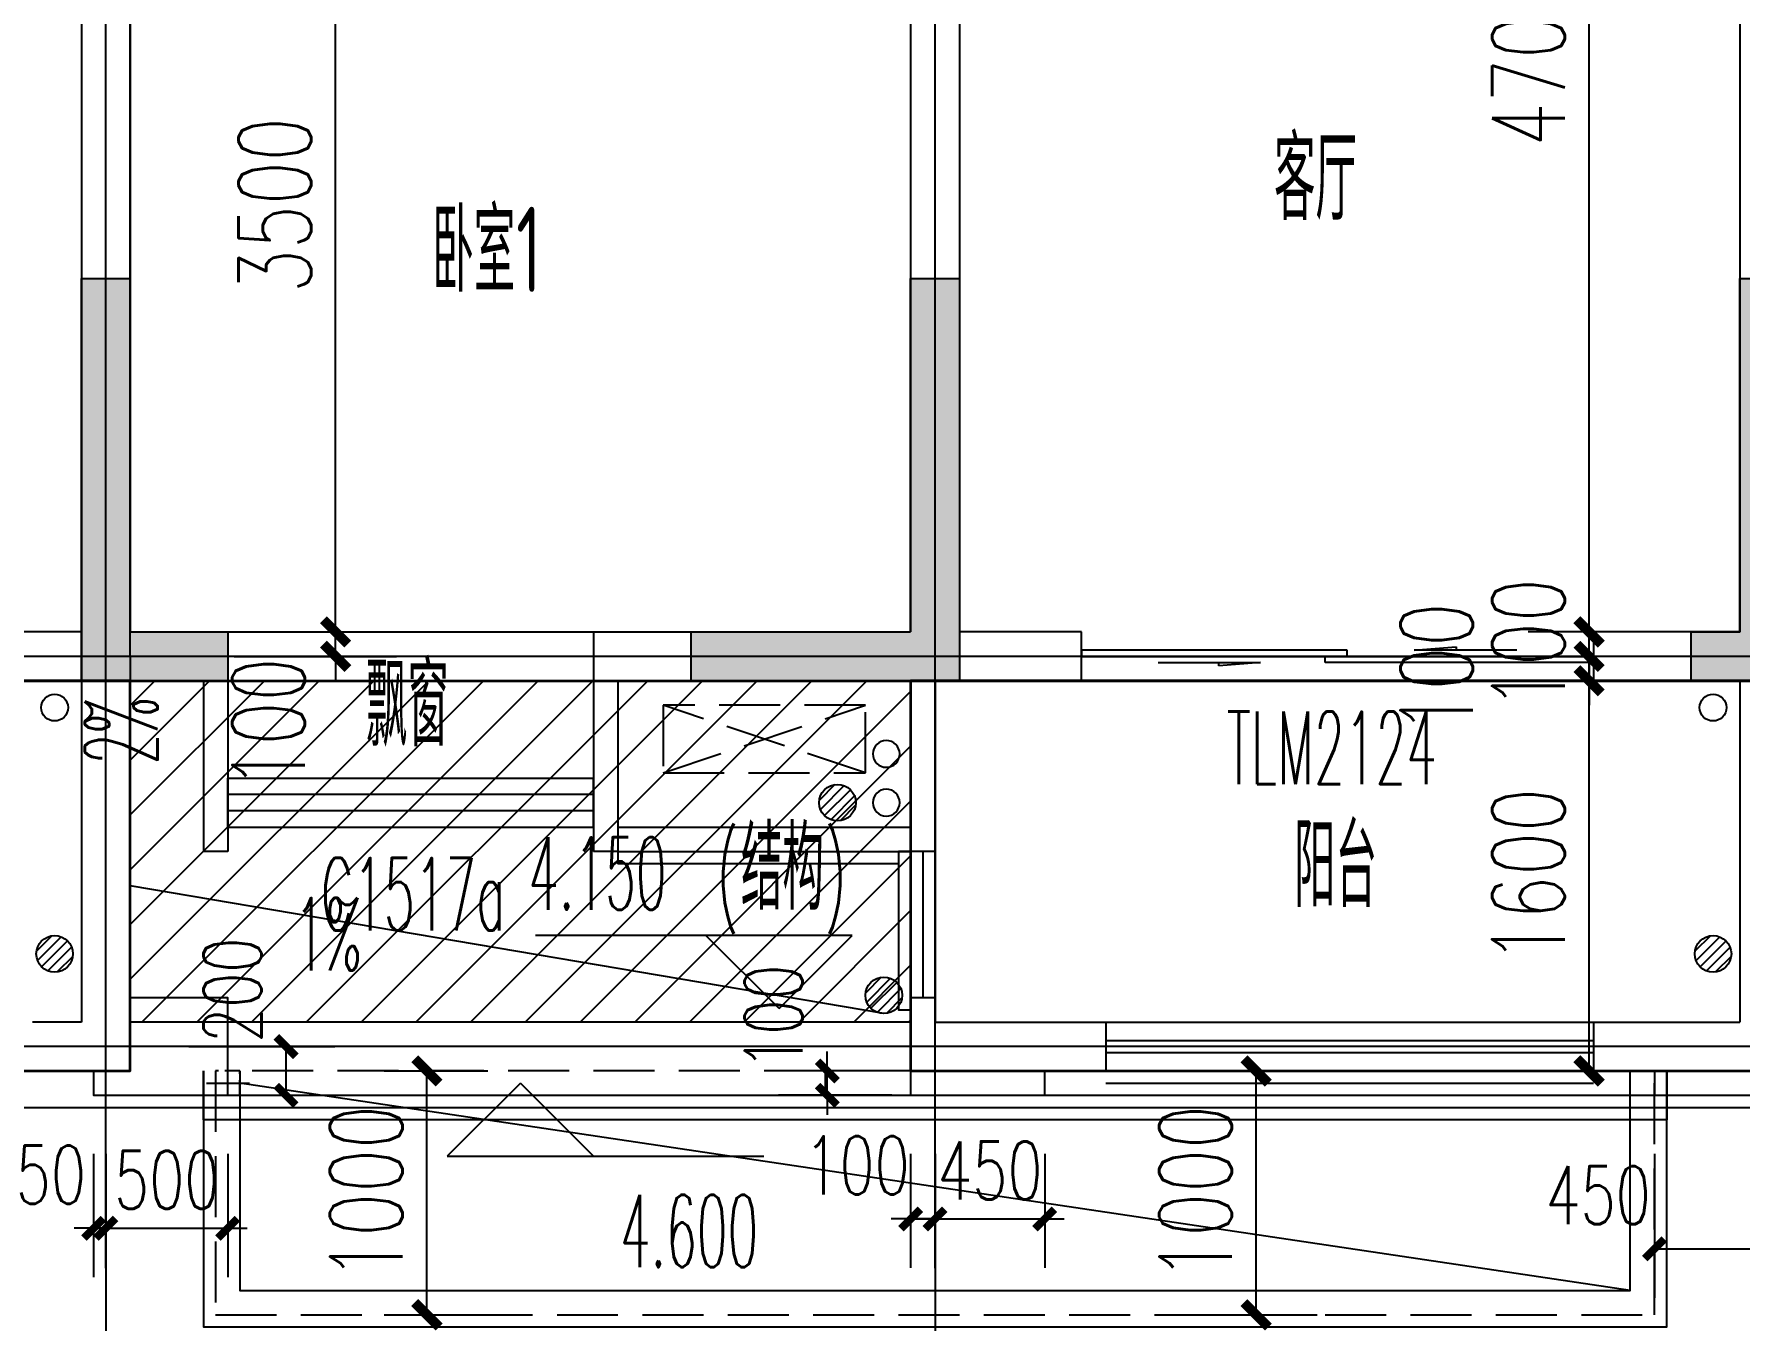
# Model space of a CAD drawing. Extents: x -59851 to 653804, y -249523 to 437614.
# Drawn here: x -10408 to -3414, y 134963 to 140240 of the extents above; entities that cross this region are included whole.
import ezdxf

# ---------------------------------------------------------------- set-up
doc = ezdxf.new("R2010")
doc.units = 0
doc.header["$LTSCALE"] = 1000
doc.header["$MEASUREMENT"] = 0
doc.linetypes.add('DASH', pattern=[0.35, 0.25, -0.1])
for name, color, linetype, lineweight in [('33计一半面积外廓线', 53, 'Continuous', 35), ('33计全面积外廓线', 21, 'Continuous', 35), ('A-第四道尺寸线(线脚尺寸)', 105, 'Continuous', 5)]:
    doc.layers.add(name, color=color, linetype=linetype, lineweight=lineweight)
doc.layers.add('_S-PS(排水管)', color=255, linetype='Continuous', plot=False)
doc.layers.add('A-降板区域（给结构）', color=155, linetype='Continuous', plot=False)
for name, color, linetype in [('_S-YS(雨水管)', 3, 'Continuous'), ('_S-空调立管', 7, 'Continuous'), ('A-ROOF', 7, 'Continuous'), ('A-外装饰线脚', 7, 'Continuous'), ('A-看线', 105, 'Continuous'), ('A-空调室外机', 5, 'DASH'), ('A-第三道尺寸线', 105, 'Continuous'), ('A-线脚看线', 9, 'Continuous'), ('A-雨棚', 153, 'Continuous'), ('AE-FLOR', 151, 'Continuous'), ('AXIS', 3, 'Continuous'), ('DIM_ELEV', 3, 'Continuous'), ('DIM_SYMB', 3, 'Continuous'), ('DOTE', 16, 'Continuous'), ('NL', 5, 'Continuous'), ('PUB_HATCH', 8, 'Continuous'), ('PUB_TEXT', 7, 'Continuous'), ('WALL', 2, 'Continuous'), ('WINDOW', 4, 'Continuous'), ('WINDOW_TEXT', 7, 'Continuous'), ('ys', 154, 'Continuous'), ('剪力墙', 6, 'Continuous'), ('栏杆', 142, 'Continuous')]:
    doc.layers.add(name, color=color, linetype=linetype)
doc.styles.add('_TCH_DIM', font='SIMPLEX.shx', dxfattribs={"width": 0.7, "bigfont": 'GBCBIG.shx'})
doc.styles.add('_TCH_DIM_T3', font='SIMPLEX.shx', dxfattribs={"width": 0.705882, "bigfont": 'GBCBIG.shx'})
doc.styles.add('_TCH_WINDOW', font='SIMPLEX.shx', dxfattribs={"width": 0.7, "height": 3.5, "bigfont": 'GBCBIG.shx'})
doc.styles.get("Standard").update_dxf_attribs({"font": 'gbenor.shx', "width": 0.7, "bigfont": 'gbcbig.shx'})
doc.dimstyles.new('_TCH_ARCH&&100', dxfattribs={"dimtxt": 297.5, "dimasz": 100, "dimexe": 250, "dimexo": 300, "dimgap": 100, "dimtad": 1, "dimdec": 0, "dimzin": 0, "dimdsep": 46, "dimtxsty": '_TCH_DIM_T3', "dimblk": 'ARCHTICK', "dimcen": 0.09, "dimclrt": 7, "dimazin": 2, "dimtfac": 1, "dimtdec": 0, "dimtix": 1, "dimtmove": 2, "dimatfit": 3, "dimfxl": 0, "dimtolj": 1, "dimtzin": 0, "dimarcsym": 0})
doc.dimstyles.new('_TCH_ARCH&&80', dxfattribs={"dimtxt": 238, "dimasz": 80, "dimexe": 200, "dimexo": 240, "dimgap": 80, "dimtad": 1, "dimdec": 0, "dimzin": 0, "dimdsep": 46, "dimtxsty": '_TCH_DIM_T3', "dimblk": 'ARCHTICK', "dimcen": 0.09, "dimclrt": 7, "dimazin": 2, "dimtfac": 1, "dimtdec": 0, "dimtix": 1, "dimtmove": 2, "dimatfit": 3, "dimfxl": 0, "dimtolj": 1, "dimtzin": 0, "dimarcsym": 0})

# ---------------------------------------------------------------- blocks, each defined once
blk = doc.blocks.new('zhouxianshouceng0329')
at = {"layer": 'DOTE'}
for p, q in [((-10113.7, 194580), (-10113.7, 205888.3)), ((-6713.7, 194580), (-6713.7, 205888.3)), ((15572.3, 197088.3), (-44988.6, 197088.3)), ((15572.3, 195488.3), (-44988.6, 195488.3))]:
    blk.add_line(p, q, dxfattribs=at)
blk = doc.blocks.new('jgjlq030328')
at = {"layer": 'PUB_HATCH'}
for points in [[(-256535, 9661.9), (-256335, 9661.9), (-256335, 8211.9), (-255935, 8211.9), (-255935, 8011.9), (-256535, 8011.9)], [(-253135, 8211.9), (-253135, 9661.9), (-252935, 9661.9), (-252935, 8011.9), (-254035, 8011.9), (-254035, 8211.9)], [(-249935, 8011.9), (-249935, 8211.9), (-249735, 8211.9), (-249735, 9661.9), (-249535, 9661.9), (-249535, 8211.9), (-249335, 8211.9), (-249335, 8011.9)]]:
    blk.add_hatch(color=256, dxfattribs=at).paths.add_polyline_path(points)
at = {"layer": '剪力墙'}
for points in [[(-256535, 9661.9), (-256335, 9661.9), (-256335, 8211.9), (-255935, 8211.9), (-255935, 8011.9), (-256535, 8011.9)], [(-253135, 8211.9), (-253135, 9661.9), (-252935, 9661.9), (-252935, 8011.9), (-254035, 8011.9), (-254035, 8211.9)]]:
    blk.add_lwpolyline(points, close=True, dxfattribs=at)
for points in [[(-249935, 8011.9), (-249935, 8211.9), (-249735, 8211.9), (-249735, 9661.9), (-249535, 9661.9), (-249535, 8211.9), (-249335, 8211.9), (-249335, 8011.9), (-249935, 8011.9), (-249535, 8011.9)], [(-256535, 8211.9), (-256535, 8211.9)], [(-252935, 8211.9), (-252935, 8211.9)]]:
    blk.add_lwpolyline(points, dxfattribs=at)
blk = doc.blocks.new('ktswaj')
at = {"linetype": 'DASH'}
blk.add_lwpolyline([(15990.1, 179082.6), (15990.1, 178253.3), (16268.4, 178253.3), (16268.4, 179082.6)], close=True, dxfattribs=at)
for points in [[(15990.1, 179082.6), (16268.4, 178253.3)], [(15990.1, 178253.3), (16268.4, 179082.6)]]:
    blk.add_lwpolyline(points, dxfattribs=at)
blk = doc.blocks.new('$TCHSYS$WIN2D')
for p, q in [((-0.5, 0.5), (0.5, 0.5)), ((-0.5, 0.5), (-0.5, -0.5)), ((0.5, 0.5), (0.5, -0.5)), ((0.5, 0.1667), (-0.5, 0.1667)), ((0.5, -0.1667), (-0.5, -0.1667)), ((-0.5, -0.5), (0.5, -0.5))]:
    blk.add_line(p, q)
blk = doc.blocks.new('$DorLib2D$00000131')
at = {"color": 0, "linetype": 'Continuous'}
for p, q in [((0.15, 0.125), (0.2319, 0.1973)), ((0.2319, 0.1973), (0.2319, 0.125)), ((-0.5, 0.125), (-0.5, 0)), ((0.0192, 0.125), (-0.5, 0.125)), ((0.0192, 0), (0.0192, 0.125)), ((0.35, 0.125), (0.15, 0.125)), ((-0.5, 0), (0.0192, 0)), ((-0.024, 0), (0.5, 0)), ((-0.024, -0.125), (-0.024, 0)), ((0.5, 0), (0.5, -0.125)), ((-0.35, -0.125), (-0.15, -0.125)), ((-0.2319, -0.1973), (-0.2319, -0.125)), ((-0.15, -0.125), (-0.2319, -0.1973)), ((0.5, -0.125), (-0.024, -0.125))]:
    blk.add_line(p, q, dxfattribs=at)
blk = doc.blocks.new('_ArchTick')
at = {"color": 0, "linetype": 'ByBlock', "const_width": 0.4}
blk.add_lwpolyline([(-0.5, -0.5), (0.5, 0.5)], dxfattribs=at)
blk = doc.blocks.new('*D761')
at = {"layer": 'A-第三道尺寸线', "color": 0, "lineweight": -2, "transparency": 16777216}
for p, q in [((17457.5, 164234.8), (18123.7, 164234.8)), ((17873.7, 160734.8), (17873.7, 164234.8)), ((17457.5, 160734.8), (18123.7, 160734.8))]:
    blk.add_line(p, q, dxfattribs=at)
at = {"layer": 'Defpoints', "color": 0, "transparency": 16777216}
for p in [(17157.5, 164234.8), (17873.7, 164234.8), (17157.5, 160734.8)]:
    blk.add_point(p, dxfattribs=at)
at = {"layer": 'A-第三道尺寸线', "color": 0, "lineweight": -2, "transparency": 16777216, "xscale": 100, "yscale": 100, "zscale": 100}
for p, rotation in [((17873.7, 164234.8), 90), ((17873.7, 160734.8), 270)]:
    blk.add_blockref('_ArchTick', p, dxfattribs=dict(at, rotation=rotation))
at = {"layer": 'A-第三道尺寸线', "color": 7, "transparency": 16777216, "insert": (17625, 162484.8), "char_height": 297.5, "attachment_point": 5, "rotation": 90, "style": '_TCH_DIM_T3'}
blk.add_mtext('\\A1;3500', dxfattribs=at)
blk = doc.blocks.new('*D762')
at = {"layer": 'A-第三道尺寸线', "color": 0, "lineweight": -2, "transparency": 16777216}
for p, q in [((17873.7, 160734.8), (17873.7, 160834.8)), ((17457.5, 160734.8), (18123.7, 160734.8)), ((17873.7, 160634.8), (17873.7, 160734.8)), ((17457.5, 160634.8), (18123.7, 160634.8)), ((17873.7, 160634.8), (17873.7, 160534.8))]:
    blk.add_line(p, q, dxfattribs=at)
at = {"layer": 'Defpoints', "color": 0, "transparency": 16777216}
for p in [(17157.5, 160734.8), (17873.7, 160734.8), (17157.5, 160634.8)]:
    blk.add_point(p, dxfattribs=at)
at = {"layer": 'A-第三道尺寸线', "color": 0, "lineweight": -2, "transparency": 16777216, "xscale": 100, "yscale": 100, "zscale": 100}
for p, rotation in [((17873.7, 160734.8), 270), ((17873.7, 160634.8), 90)]:
    blk.add_blockref('_ArchTick', p, dxfattribs=dict(at, rotation=rotation))
at = {"layer": 'A-第三道尺寸线', "color": 7, "transparency": 16777216, "insert": (17598.7, 160359.8), "char_height": 297.5, "attachment_point": 5, "rotation": 90, "style": '_TCH_DIM_T3'}
blk.add_mtext('\\A1;100', dxfattribs=at)
blk = doc.blocks.new('*D766')
at = {"layer": 'A-第三道尺寸线', "color": 0, "lineweight": -2, "transparency": 16777216}
for p, q in [((23331.5, 165434.8), (22763.2, 165434.8)), ((23013.2, 160734.8), (23013.2, 165434.8)), ((23331.5, 160734.8), (22763.2, 160734.8))]:
    blk.add_line(p, q, dxfattribs=at)
at = {"layer": 'Defpoints', "color": 0, "transparency": 16777216}
for p in [(23013.2, 165434.8), (23631.5, 165434.8), (23631.5, 160734.8)]:
    blk.add_point(p, dxfattribs=at)
at = {"layer": 'A-第三道尺寸线', "color": 0, "lineweight": -2, "transparency": 16777216, "xscale": 100, "yscale": 100, "zscale": 100}
for p, rotation in [((23013.2, 165434.8), 90), ((23013.2, 160734.8), 270)]:
    blk.add_blockref('_ArchTick', p, dxfattribs=dict(at, rotation=rotation))
at = {"layer": 'A-第三道尺寸线', "color": 7, "transparency": 16777216, "insert": (22764.5, 163084.8), "char_height": 297.5, "attachment_point": 5, "rotation": 90, "style": '_TCH_DIM_T3'}
blk.add_mtext('\\A1;4700', dxfattribs=at)
blk = doc.blocks.new('*D767')
at = {"layer": 'A-第三道尺寸线', "color": 0, "lineweight": -2, "transparency": 16777216}
for p, q in [((23013.2, 160734.8), (23013.2, 160834.8)), ((23331.5, 160734.8), (22763.2, 160734.8)), ((23013.2, 160634.8), (23013.2, 160734.8)), ((23331.5, 160634.8), (22763.2, 160634.8)), ((23013.2, 160634.8), (23013.2, 160534.8))]:
    blk.add_line(p, q, dxfattribs=at)
at = {"layer": 'Defpoints', "color": 0, "transparency": 16777216}
for p in [(23013.2, 160734.8), (23631.5, 160734.8), (23631.5, 160634.8)]:
    blk.add_point(p, dxfattribs=at)
at = {"layer": 'A-第三道尺寸线', "color": 0, "lineweight": -2, "transparency": 16777216, "xscale": 100, "yscale": 100, "zscale": 100}
for p, rotation in [((23013.2, 160734.8), 270), ((23013.2, 160634.8), 90)]:
    blk.add_blockref('_ArchTick', p, dxfattribs=dict(at, rotation=rotation))
at = {"layer": 'A-第三道尺寸线', "color": 7, "transparency": 16777216, "insert": (22764.5, 160684.8), "char_height": 297.5, "attachment_point": 5, "rotation": 90, "style": '_TCH_DIM_T3'}
blk.add_mtext('\\A1;100', dxfattribs=at)
blk = doc.blocks.new('*D768')
at = {"layer": 'A-第三道尺寸线', "color": 0, "lineweight": -2, "transparency": 16777216}
for p, q in [((23013.2, 160634.8), (23013.2, 160734.8)), ((23331.5, 160634.8), (22763.2, 160634.8)), ((23013.2, 160534.8), (23013.2, 160634.8)), ((23331.5, 160534.8), (22763.2, 160534.8)), ((23013.2, 160534.8), (23013.2, 160434.8))]:
    blk.add_line(p, q, dxfattribs=at)
at = {"layer": 'Defpoints', "color": 0, "transparency": 16777216}
for p in [(23013.2, 160634.8), (23631.5, 160634.8), (23631.5, 160534.8)]:
    blk.add_point(p, dxfattribs=at)
at = {"layer": 'A-第三道尺寸线', "color": 0, "lineweight": -2, "transparency": 16777216, "xscale": 100, "yscale": 100, "zscale": 100}
for p, rotation in [((23013.2, 160634.8), 270), ((23013.2, 160534.8), 90)]:
    blk.add_blockref('_ArchTick', p, dxfattribs=dict(at, rotation=rotation))
at = {"layer": 'A-第三道尺寸线', "color": 7, "transparency": 16777216, "insert": (22388.2, 160584.8), "char_height": 297.5, "attachment_point": 5, "rotation": 90, "style": '_TCH_DIM_T3'}
blk.add_mtext('\\A1;100', dxfattribs=at)
blk = doc.blocks.new('*D769')
at = {"layer": 'A-第三道尺寸线', "color": 0, "lineweight": -2, "transparency": 16777216}
for p, q in [((23331.5, 160534.8), (22763.2, 160534.8)), ((23013.2, 158934.8), (23013.2, 160534.8)), ((23331.5, 158934.8), (22763.2, 158934.8))]:
    blk.add_line(p, q, dxfattribs=at)
at = {"layer": 'Defpoints', "color": 0, "transparency": 16777216}
for p in [(23013.2, 160534.8), (23631.5, 160534.8), (23631.5, 158934.8)]:
    blk.add_point(p, dxfattribs=at)
at = {"layer": 'A-第三道尺寸线', "color": 0, "lineweight": -2, "transparency": 16777216, "xscale": 100, "yscale": 100, "zscale": 100}
for p, rotation in [((23013.2, 160534.8), 90), ((23013.2, 158934.8), 270)]:
    blk.add_blockref('_ArchTick', p, dxfattribs=dict(at, rotation=rotation))
at = {"layer": 'A-第三道尺寸线', "color": 7, "transparency": 16777216, "insert": (22764.5, 159734.8), "char_height": 297.5, "attachment_point": 5, "rotation": 90, "style": '_TCH_DIM_T3'}
blk.add_mtext('\\A1;1600', dxfattribs=at)
blk = doc.blocks.new('2fxianjiao0331')
at = {"layer": 'A-外装饰线脚'}
for points in [[(-182259.1, 135988.3), (-182259.1, 135888.3), (-182109.1, 135888.3), (-181709.1, 135888.3), (-181709.1, 136288.3), (-182109.1, 136288.3)], [(-178909.1, 135988.3), (-178909.1, 135888.3), (-178359.1, 135888.3), (-178359.1, 135988.3)], [(-175859.1, 135988.3), (-175859.1, 135888.3), (-175309.1, 135888.3), (-175309.1, 135988.3)]]:
    blk.add_lwpolyline(points, dxfattribs=at)
at = {"layer": 'A-线脚看线'}
for points in [[(-180109.1, 136888.3), (-180109.1, 136838.3), (-178959.1, 136838.3)], [(-178909.1, 136888.3), (-178959.1, 136888.3), (-178959.1, 136238.3), (-178909.1, 136238.3)], [(-178109.1, 135938.3), (-176109.1, 135938.3)]]:
    blk.add_lwpolyline(points, dxfattribs=at)
blk = doc.blocks.new('*D300')
at = {"layer": 'A-第四道尺寸线(线脚尺寸)', "color": 0, "lineweight": -2, "transparency": 16777216}
for p, q in [((-10163.7, 135648.3), (-10163.7, 135143)), ((-10113.7, 135648.3), (-10113.7, 135143)), ((-10163.7, 135343), (-10243.7, 135343)), ((-10163.7, 135343), (-10113.7, 135343)), ((-10113.7, 135343), (-10033.7, 135343))]:
    blk.add_line(p, q, dxfattribs=at)
at = {"layer": 'Defpoints', "color": 0, "transparency": 16777216}
for p in [(-10163.7, 135888.3), (-10113.7, 135888.3), (-10113.7, 135343)]:
    blk.add_point(p, dxfattribs=at)
at = {"layer": 'A-第四道尺寸线(线脚尺寸)', "color": 0, "lineweight": -2, "transparency": 16777216, "xscale": 80, "yscale": 80, "zscale": 80}
blk.add_blockref('_ArchTick', (-10163.7, 135343), dxfattribs=at)
at = {"layer": 'A-第四道尺寸线(线脚尺寸)', "color": 0, "lineweight": -2, "transparency": 16777216, "xscale": 80, "yscale": 80, "zscale": 80, "rotation": 180}
blk.add_blockref('_ArchTick', (-10113.7, 135343), dxfattribs=at)
at = {"layer": 'A-第四道尺寸线(线脚尺寸)', "color": 7, "transparency": 16777216, "insert": (-10338.9, 135563), "char_height": 238, "attachment_point": 5, "style": '_TCH_DIM_T3'}
blk.add_mtext('\\A1;50', dxfattribs=at)
blk = doc.blocks.new('*D301')
at = {"layer": 'A-第四道尺寸线(线脚尺寸)', "color": 0, "lineweight": -2, "transparency": 16777216}
for p, q in [((-10113.7, 135648.3), (-10113.7, 135143)), ((-9613.7, 135648.3), (-9613.7, 135143)), ((-10113.7, 135343), (-10193.7, 135343)), ((-10113.7, 135343), (-9613.7, 135343)), ((-9613.7, 135343), (-9533.7, 135343))]:
    blk.add_line(p, q, dxfattribs=at)
at = {"layer": 'Defpoints', "color": 0, "transparency": 16777216}
for p in [(-10113.7, 135888.3), (-9613.7, 135888.3), (-9613.7, 135343)]:
    blk.add_point(p, dxfattribs=at)
at = {"layer": 'A-第四道尺寸线(线脚尺寸)', "color": 0, "lineweight": -2, "transparency": 16777216, "xscale": 80, "yscale": 80, "zscale": 80}
blk.add_blockref('_ArchTick', (-10113.7, 135343), dxfattribs=at)
at = {"layer": 'A-第四道尺寸线(线脚尺寸)', "color": 0, "lineweight": -2, "transparency": 16777216, "xscale": 80, "yscale": 80, "zscale": 80, "rotation": 180}
blk.add_blockref('_ArchTick', (-9613.7, 135343), dxfattribs=at)
at = {"layer": 'A-第四道尺寸线(线脚尺寸)', "color": 7, "transparency": 16777216, "insert": (-9863.7, 135542), "char_height": 238, "attachment_point": 5, "style": '_TCH_DIM_T3'}
blk.add_mtext('\\A1;500', dxfattribs=at)
blk = doc.blocks.new('*D302')
at = {"layer": 'A-第四道尺寸线(线脚尺寸)', "color": 0, "lineweight": -2, "transparency": 16777216}
for p, q in [((-6813.7, 135648.3), (-6813.7, 135181.2)), ((-6713.7, 135648.3), (-6713.7, 135181.2)), ((-6813.7, 135381.2), (-6893.7, 135381.2)), ((-6813.7, 135381.2), (-6713.7, 135381.2)), ((-6713.7, 135381.2), (-6633.7, 135381.2))]:
    blk.add_line(p, q, dxfattribs=at)
at = {"layer": 'Defpoints', "color": 0, "transparency": 16777216}
for p in [(-6813.7, 135888.3), (-6713.7, 135888.3), (-6713.7, 135381.2)]:
    blk.add_point(p, dxfattribs=at)
at = {"layer": 'A-第四道尺寸线(线脚尺寸)', "color": 0, "lineweight": -2, "transparency": 16777216, "xscale": 80, "yscale": 80, "zscale": 80}
blk.add_blockref('_ArchTick', (-6813.7, 135381.2), dxfattribs=at)
at = {"layer": 'A-第四道尺寸线(线脚尺寸)', "color": 0, "lineweight": -2, "transparency": 16777216, "xscale": 80, "yscale": 80, "zscale": 80, "rotation": 180}
blk.add_blockref('_ArchTick', (-6713.7, 135381.2), dxfattribs=at)
at = {"layer": 'A-第四道尺寸线(线脚尺寸)', "color": 7, "transparency": 16777216, "insert": (-7033.7, 135601.2), "char_height": 238, "attachment_point": 5, "style": '_TCH_DIM_T3'}
blk.add_mtext('\\A1;100', dxfattribs=at)
blk = doc.blocks.new('*D303')
at = {"layer": 'A-第四道尺寸线(线脚尺寸)', "color": 0, "lineweight": -2, "transparency": 16777216}
for p, q in [((-6713.7, 135648.3), (-6713.7, 135181.2)), ((-6263.7, 135648.3), (-6263.7, 135181.2)), ((-6713.7, 135381.2), (-6793.7, 135381.2)), ((-6713.7, 135381.2), (-6263.7, 135381.2)), ((-6263.7, 135381.2), (-6183.7, 135381.2))]:
    blk.add_line(p, q, dxfattribs=at)
at = {"layer": 'Defpoints', "color": 0, "transparency": 16777216}
for p in [(-6713.7, 135888.3), (-6263.7, 135888.3), (-6263.7, 135381.2)]:
    blk.add_point(p, dxfattribs=at)
at = {"layer": 'A-第四道尺寸线(线脚尺寸)', "color": 0, "lineweight": -2, "transparency": 16777216, "xscale": 80, "yscale": 80, "zscale": 80}
blk.add_blockref('_ArchTick', (-6713.7, 135381.2), dxfattribs=at)
at = {"layer": 'A-第四道尺寸线(线脚尺寸)', "color": 0, "lineweight": -2, "transparency": 16777216, "xscale": 80, "yscale": 80, "zscale": 80, "rotation": 180}
blk.add_blockref('_ArchTick', (-6263.7, 135381.2), dxfattribs=at)
at = {"layer": 'A-第四道尺寸线(线脚尺寸)', "color": 7, "transparency": 16777216, "insert": (-6488.7, 135580.2), "char_height": 238, "attachment_point": 5, "style": '_TCH_DIM_T3'}
blk.add_mtext('\\A1;450', dxfattribs=at)
blk = doc.blocks.new('*D304')
at = {"layer": 'A-第四道尺寸线(线脚尺寸)', "color": 0, "lineweight": -2, "transparency": 16777216}
for p, q in [((-3763.7, 135648.3), (-3763.7, 135058.4)), ((-3313.7, 135648.3), (-3313.7, 135058.4)), ((-3763.7, 135258.4), (-3313.7, 135258.4))]:
    blk.add_line(p, q, dxfattribs=at)
at = {"layer": 'Defpoints', "color": 0, "transparency": 16777216}
for p in [(-3763.7, 135888.3), (-3313.7, 135888.3), (-3313.7, 135258.4)]:
    blk.add_point(p, dxfattribs=at)
at = {"layer": 'A-第四道尺寸线(线脚尺寸)', "color": 0, "lineweight": -2, "transparency": 16777216, "xscale": 80, "yscale": 80, "zscale": 80, "rotation": 180}
blk.add_blockref('_ArchTick', (-3763.7, 135258.4), dxfattribs=at)
at = {"layer": 'A-第四道尺寸线(线脚尺寸)', "color": 0, "lineweight": -2, "transparency": 16777216, "xscale": 80, "yscale": 80, "zscale": 80}
blk.add_blockref('_ArchTick', (-3313.7, 135258.4), dxfattribs=at)
at = {"layer": 'A-第四道尺寸线(线脚尺寸)', "color": 7, "transparency": 16777216, "insert": (-3994.9, 135478.4), "char_height": 238, "attachment_point": 5, "style": '_TCH_DIM_T3'}
blk.add_mtext('\\A1;450', dxfattribs=at)
blk = doc.blocks.new('*D311')
at = {"layer": 'A-第四道尺寸线(线脚尺寸)', "color": 0, "lineweight": -2, "transparency": 16777216}
for p, q in [((-9773.7, 136088.3), (-9174.7, 136088.3)), ((-9374.7, 135888.3), (-9374.7, 136088.3)), ((-9773.7, 135888.3), (-9174.7, 135888.3))]:
    blk.add_line(p, q, dxfattribs=at)
at = {"layer": 'Defpoints', "color": 0, "transparency": 16777216}
for p in [(-10013.7, 136088.3), (-9374.7, 136088.3), (-10013.7, 135888.3)]:
    blk.add_point(p, dxfattribs=at)
at = {"layer": 'A-第四道尺寸线(线脚尺寸)', "color": 0, "lineweight": -2, "transparency": 16777216, "xscale": 80, "yscale": 80, "zscale": 80}
for p, rotation in [((-9374.7, 136088.3), 90), ((-9374.7, 135888.3), 270)]:
    blk.add_blockref('_ArchTick', p, dxfattribs=dict(at, rotation=rotation))
at = {"layer": 'A-第四道尺寸线(线脚尺寸)', "color": 7, "transparency": 16777216, "insert": (-9594.7, 136319.5), "char_height": 238, "attachment_point": 5, "rotation": 90, "style": '_TCH_DIM_T3'}
blk.add_mtext('\\A1;200', dxfattribs=at)
blk = doc.blocks.new('*D312')
at = {"layer": 'A-第四道尺寸线(线脚尺寸)', "color": 0, "lineweight": -2, "transparency": 16777216}
for p, q in [((-7155.6, 135988.3), (-7155.6, 136068.3)), ((-6890.2, 135988.3), (-7355.6, 135988.3)), ((-7155.6, 135888.3), (-7155.6, 135988.3)), ((-6890.2, 135888.3), (-7355.6, 135888.3)), ((-7155.6, 135888.3), (-7155.6, 135808.3))]:
    blk.add_line(p, q, dxfattribs=at)
at = {"layer": 'Defpoints', "color": 0, "transparency": 16777216}
for p in [(-7155.6, 135988.3), (-6650.2, 135988.3), (-6650.2, 135888.3)]:
    blk.add_point(p, dxfattribs=at)
at = {"layer": 'A-第四道尺寸线(线脚尺寸)', "color": 0, "lineweight": -2, "transparency": 16777216, "xscale": 80, "yscale": 80, "zscale": 80}
for p, rotation in [((-7155.6, 135988.3), 270), ((-7155.6, 135888.3), 90)]:
    blk.add_blockref('_ArchTick', p, dxfattribs=dict(at, rotation=rotation))
at = {"layer": 'A-第四道尺寸线(线脚尺寸)', "color": 7, "transparency": 16777216, "insert": (-7375.6, 136208.3), "char_height": 238, "attachment_point": 5, "rotation": 90, "style": '_TCH_DIM_T3'}
blk.add_mtext('\\A1;100', dxfattribs=at)
blk = doc.blocks.new('_LV13')
at = {"color": 0}
for p, q in [((-0.071, 0.495), (-0.495, 0.071)), ((0.183, 0.465), (-0.465, -0.183)), ((0.354, 0.354), (-0.354, -0.354)), ((0.465, 0.183), (-0.183, -0.465)), ((0.495, -0.071), (0.071, -0.495))]:
    blk.add_line(p, q, dxfattribs=at)
blk.add_circle((0, 0), 0.5)
blk = doc.blocks.new('jfdsjjkjkh')
at = {"layer": '_S-PS(排水管)'}
blk.add_lwpolyline([(-10268.7, 137478.3, -1), (-10378.7, 137478.3, -1)], format="xyb", close=True, dxfattribs=at)
at = {"layer": 'NL', "ltscale": 0.5, "xscale": 150, "yscale": 150, "zscale": 150}
blk.add_blockref('_LV13', (-10323.7, 136468.3), dxfattribs=at)
blk = doc.blocks.new('e405055')
at = {"layer": '_S-PS(排水管)'}
blk.add_lwpolyline([(-104811, 67196, -1), (-104921, 67196, -1)], format="xyb", close=True, dxfattribs=at)
at = {"layer": '_S-YS(雨水管)'}
blk.add_lwpolyline([(-108201, 67006, 1), (-108311, 67006, 1)], format="xyb", close=True, dxfattribs=at)
at = {"layer": '_S-空调立管'}
blk.add_lwpolyline([(-108201, 66806, 1), (-108311, 66806, 1)], format="xyb", close=True, dxfattribs=at)
at = {"layer": 'NL', "ltscale": 0.5, "extrusion": (0, 0, -1), "xscale": -150, "yscale": 150, "zscale": -150}
for p in [(110296, 74466), (110896, 74166), (108456, 66806), (104866, 66186)]:
    blk.add_blockref('_LV13', p, dxfattribs=at)
blk = doc.blocks.new('*D1555')
at = {"layer": 'A-第三道尺寸线', "color": 0, "lineweight": -2, "transparency": 16777216}
for p, q in [((-5572.4, 135988.3), (-5147.1, 135988.3)), ((-5397.1, 134988.3), (-5397.1, 135988.3)), ((-5572.4, 134988.3), (-5147.1, 134988.3))]:
    blk.add_line(p, q, dxfattribs=at)
at = {"layer": 'Defpoints', "color": 0, "transparency": 16777216}
for p in [(-5872.4, 135988.3), (-5397.1, 135988.3), (-5872.4, 134988.3)]:
    blk.add_point(p, dxfattribs=at)
at = {"layer": 'A-第三道尺寸线', "color": 0, "lineweight": -2, "transparency": 16777216, "xscale": 100, "yscale": 100, "zscale": 100}
for p, rotation in [((-5397.1, 135988.3), 90), ((-5397.1, 134988.3), 270)]:
    blk.add_blockref('_ArchTick', p, dxfattribs=dict(at, rotation=rotation))
at = {"layer": 'A-第三道尺寸线', "color": 7, "transparency": 16777216, "insert": (-5645.8, 135488.3), "char_height": 297.5, "attachment_point": 5, "rotation": 90, "style": '_TCH_DIM_T3'}
blk.add_mtext('\\A1;1000', dxfattribs=at)
blk = doc.blocks.new('*D1556')
at = {"layer": 'A-第三道尺寸线', "color": 0, "lineweight": -2, "transparency": 16777216}
for p, q in [((-8972.4, 135988.3), (-8547.1, 135988.3)), ((-8797.1, 134988.3), (-8797.1, 135988.3)), ((-8972.4, 134988.3), (-8547.1, 134988.3))]:
    blk.add_line(p, q, dxfattribs=at)
at = {"layer": 'Defpoints', "color": 0, "transparency": 16777216}
for p in [(-9272.4, 135988.3), (-8797.1, 135988.3), (-9272.4, 134988.3)]:
    blk.add_point(p, dxfattribs=at)
at = {"layer": 'A-第三道尺寸线', "color": 0, "lineweight": -2, "transparency": 16777216, "xscale": 100, "yscale": 100, "zscale": 100}
for p, rotation in [((-8797.1, 135988.3), 90), ((-8797.1, 134988.3), 270)]:
    blk.add_blockref('_ArchTick', p, dxfattribs=dict(at, rotation=rotation))
at = {"layer": 'A-第三道尺寸线', "color": 7, "transparency": 16777216, "insert": (-9045.8, 135488.3), "char_height": 297.5, "attachment_point": 5, "rotation": 90, "style": '_TCH_DIM_T3'}
blk.add_mtext('\\A1;1000', dxfattribs=at)
blk = doc.blocks.new('*D3010')
at = {"layer": 'AXIS', "color": 0, "lineweight": -2, "transparency": 16777216}
for p, q in [((-13513.7, 134880), (-13513.7, 132430)), ((-10113.7, 134880), (-10113.7, 132430)), ((-13513.7, 132680), (-10113.7, 132680))]:
    blk.add_line(p, q, dxfattribs=at)
at = {"layer": 'Defpoints', "color": 0, "transparency": 16777216}
for p in [(-13513.7, 135180), (-10113.7, 135180), (-10113.7, 132680)]:
    blk.add_point(p, dxfattribs=at)
at = {"layer": 'AXIS', "color": 0, "lineweight": -2, "transparency": 16777216, "xscale": 100, "yscale": 100, "zscale": 100, "rotation": 180}
blk.add_blockref('_ArchTick', (-13513.7, 132680), dxfattribs=at)
at = {"layer": 'AXIS', "color": 0, "lineweight": -2, "transparency": 16777216, "xscale": 100, "yscale": 100, "zscale": 100}
blk.add_blockref('_ArchTick', (-10113.7, 132680), dxfattribs=at)
at = {"layer": 'AXIS', "color": 7, "transparency": 16777216, "insert": (-11813.7, 132928.8), "char_height": 297.5, "attachment_point": 5, "style": '_TCH_DIM_T3'}
blk.add_mtext('\\A1;3400', dxfattribs=at)
blk = doc.blocks.new('*D3011')
at = {"layer": 'AXIS', "color": 0, "lineweight": -2, "transparency": 16777216}
for p, q in [((-10113.7, 134880), (-10113.7, 132430)), ((-6713.7, 134880), (-6713.7, 132430)), ((-10113.7, 132680), (-6713.7, 132680))]:
    blk.add_line(p, q, dxfattribs=at)
at = {"layer": 'Defpoints', "color": 0, "transparency": 16777216}
for p in [(-10113.7, 135180), (-6713.7, 135180), (-6713.7, 132680)]:
    blk.add_point(p, dxfattribs=at)
at = {"layer": 'AXIS', "color": 0, "lineweight": -2, "transparency": 16777216, "xscale": 100, "yscale": 100, "zscale": 100, "rotation": 180}
blk.add_blockref('_ArchTick', (-10113.7, 132680), dxfattribs=at)
at = {"layer": 'AXIS', "color": 0, "lineweight": -2, "transparency": 16777216, "xscale": 100, "yscale": 100, "zscale": 100}
blk.add_blockref('_ArchTick', (-6713.7, 132680), dxfattribs=at)
at = {"layer": 'AXIS', "color": 7, "transparency": 16777216, "insert": (-8413.7, 132928.8), "char_height": 297.5, "attachment_point": 5, "style": '_TCH_DIM_T3'}
blk.add_mtext('\\A1;3400', dxfattribs=at)
blk = doc.blocks.new('*D3012')
at = {"layer": 'AXIS', "color": 0, "lineweight": -2, "transparency": 16777216}
for p, q in [((-6713.7, 134880), (-6713.7, 132430)), ((-3313.7, 134880), (-3313.7, 132430)), ((-6713.7, 132680), (-3313.7, 132680))]:
    blk.add_line(p, q, dxfattribs=at)
at = {"layer": 'Defpoints', "color": 0, "transparency": 16777216}
for p in [(-6713.7, 135180), (-3313.7, 135180), (-3313.7, 132680)]:
    blk.add_point(p, dxfattribs=at)
at = {"layer": 'AXIS', "color": 0, "lineweight": -2, "transparency": 16777216, "xscale": 100, "yscale": 100, "zscale": 100, "rotation": 180}
blk.add_blockref('_ArchTick', (-6713.7, 132680), dxfattribs=at)
at = {"layer": 'AXIS', "color": 0, "lineweight": -2, "transparency": 16777216, "xscale": 100, "yscale": 100, "zscale": 100}
blk.add_blockref('_ArchTick', (-3313.7, 132680), dxfattribs=at)
at = {"layer": 'AXIS', "color": 7, "transparency": 16777216, "insert": (-5013.7, 132928.8), "char_height": 297.5, "attachment_point": 5, "style": '_TCH_DIM_T3'}
blk.add_mtext('\\A1;3400', dxfattribs=at)
blk = doc.blocks.new('rqwerqwrqq')
at = {"layer": 'A-ROOF'}
blk.add_line((-145094.2, 241960.5), (-139094.2, 241960.5), dxfattribs=at)
blk.add_lwpolyline([(-142194.2, 242310.5), (-144994.2, 242310.5)], dxfattribs=at)
at = {"layer": 'A-ROOF', "linetype": 'DASH'}
blk.add_lwpolyline([(-142194.2, 242110.5), (-144994.2, 242110.5)], dxfattribs=at)
at = {"layer": 'A-ROOF'}
blk.add_lwpolyline([(-145094.2, 242010.5), (-139094.2, 242010.5), (-139094.2, 241910.5), (-145094.2, 241910.5)], close=True, dxfattribs=at)
at = {"layer": 'A-外装饰线脚'}
for points in [[(-145894.2, 242110.5), (-145894.2, 241960.5), (-145094.2, 241960.5), (-145094.2, 242110.5)], [(-139094.2, 242110.5), (-139094.2, 241960.5), (-138294.2, 241960.5), (-138294.2, 242110.5)]]:
    blk.add_lwpolyline(points, dxfattribs=at)
at = {"layer": 'DIM_ELEV'}
for p, q in [((-142433.9, 242666.4), (-143732.1, 242666.4)), ((-142733.9, 242366.4), (-143033.9, 242666.4)), ((-142733.9, 242366.4), (-142433.9, 242666.4)), ((-143794.2, 242060.5), (-144094.2, 241760.5)), ((-143794.2, 242060.5), (-143494.2, 241760.5)), ((-144094.2, 241760.5), (-142796, 241760.5))]:
    blk.add_line(p, q, dxfattribs=at)
at = {"layer": 'PUB_TEXT', "style": '_TCH_DIM'}
for s, height, width, p in [('(', 297.5, 0.494118, (-142988.1, 242771.4)), ('结构', 337.59, 0.7, (-142890.1, 242771.4)), (')', 297.5, 0.494118, (-142546.1, 242771.4)), ('4.150', 297.5, 0.494118, (-143762.1, 242771.4)), ('4.600', 297.5, 0.494118, (-143386, 241305.5))]:
    blk.add_text(s, height=height, dxfattribs=dict(at, width=width)).set_placement(p)
blk = doc.blocks.new('100guoshuidong')
at = {"layer": 'DOTE'}
blk.add_lwpolyline([(-43151.5, 167757.9), (-42974.8, 167757.9)], dxfattribs=at)
at = {"layer": 'ys', "linetype": 'DASH', "ltscale": 0.25}
blk.add_lwpolyline([(-43113.7, 167807.9), (-43113.7, 167707.9), (-43013.7, 167707.9), (-43013.7, 167807.9)], close=True, dxfattribs=at)
blk = doc.blocks.new('A4huhuxing')
at = {"layer": 'A-看线'}
blk.add_lwpolyline([(17431.5, 160734.8), (18931.5, 160734.8)], dxfattribs=at)
at = {"layer": 'AE-FLOR'}
for points in [[(20231.5, 159834.8), (20231.5, 159234.8)], [(20331.5, 159834.8), (20331.5, 159234.8)], [(21031.5, 159134.8), (23031.5, 159134.8)], [(21031.5, 158934.8), (23031.5, 158934.8)]]:
    blk.add_lwpolyline(points, dxfattribs=at)
at = {"layer": 'WALL'}
for p, q in [((23631.5, 165434.8), (23631.5, 160734.8)), ((16831.5, 164334.8), (16831.5, 160534.8)), ((20431.5, 164334.8), (20431.5, 160734.8)), ((17031.5, 164234.8), (17031.5, 160734.8)), ((20231.5, 164234.8), (20231.5, 160734.8)), ((17031.5, 160734.8), (17431.5, 160734.8)), ((17431.5, 160734.8), (17431.5, 160134.8)), ((18931.5, 160734.8), (18931.5, 160134.8)), ((18931.5, 160734.8), (20231.5, 160734.8)), ((20931.5, 160734.8), (20431.5, 160734.8)), ((20931.5, 160534.8), (20931.5, 160734.8)), ((23631.5, 160734.8), (23031.5, 160734.8)), ((23031.5, 160734.8), (23031.5, 160534.8)), ((16831.5, 160534.8), (17331.5, 160534.8)), ((17331.5, 160534.8), (17331.5, 160034.8)), ((19031.5, 160534.8), (19031.5, 160034.8)), ((19031.5, 160534.8), (20231.5, 160534.8)), ((20231.5, 160534.8), (20231.5, 159834.8)), ((20331.5, 160534.8), (20931.5, 160534.8)), ((20331.5, 160534.8), (20331.5, 159834.8)), ((23031.5, 160534.8), (23631.5, 160534.8)), ((23631.5, 160534.8), (23631.5, 159134.8)), ((17431.5, 159934.8), (17431.5, 160134.8)), ((18931.5, 159934.8), (18931.5, 160134.8)), ((17331.5, 160034.8), (17331.5, 159834.8)), ((19031.5, 160034.8), (19031.5, 159834.8)), ((17431.5, 159934.8), (17431.5, 159834.8)), ((18931.5, 159934.8), (18931.5, 159834.8)), ((17431.5, 159834.8), (17331.5, 159834.8)), ((19031.5, 159834.8), (18931.5, 159834.8)), ((20331.5, 159834.8), (20231.5, 159834.8)), ((20231.5, 159234.8), (20231.5, 158934.8)), ((20331.5, 159234.8), (20231.5, 159234.8)), ((20331.5, 159234.8), (20331.5, 159134.8)), ((20331.5, 159134.8), (21031.5, 159134.8)), ((21031.5, 159134.8), (21031.5, 158934.8)), ((23031.5, 159134.8), (23631.5, 159134.8)), ((23031.5, 159134.8), (23031.5, 158934.8)), ((20231.5, 158934.8), (21031.5, 158934.8)), ((23031.5, 158934.8), (23831.5, 158934.8))]:
    blk.add_line(p, q, dxfattribs=at)
at = {"layer": 'WINDOW'}
blk.add_line((20931.5, 160534.8), (23031.5, 160534.8), dxfattribs=at)
at = {"layer": '栏杆'}
for points in [[(19031.5, 159934.8), (20231.5, 159934.8)], [(19031.5, 159834.8), (20231.5, 159834.8)], [(20281.5, 159834.8), (20281.5, 159234.8)], [(21031.5, 159059.8), (23031.5, 159059.8)], [(21031.5, 159009.8), (23031.5, 159009.8)]]:
    blk.add_lwpolyline(points, dxfattribs=at)
at = {"layer": 'A-空调室外机', "rotation": 90}
blk.add_blockref('ktswaj', (198299.4, 144166.4), dxfattribs=at)
at = {"layer": 'WINDOW'}
ref = blk.add_blockref('$DorLib2D$00000131', (21981.5, 160634.8), dxfattribs=dict(at, xscale=2100, yscale=200, zscale=2100))
ref.add_attrib('A', 'TLM2124', (21526.5, 160111), dxfattribs={"layer": 'WINDOW_TEXT', "height": 297.5, "style": '_TCH_WINDOW', "width": 0.494118})
ref = blk.add_blockref('$TCHSYS$WIN2D', (18181.5, 160034.8), dxfattribs=dict(at, xscale=1500, yscale=200, zscale=1500))
ref.add_attrib('A', 'C1517a', (17814, 159511), dxfattribs={"layer": 'WINDOW_TEXT', "height": 297.5, "style": '_TCH_WINDOW', "width": 0.494118})
at = {"layer": 'PUB_TEXT', "width": 0.7}
for s, height, p in [('客厅', 337.59, (21721.2, 162423.7)), ('卧室', 337.59, (18270.1, 162128.3)), ('1', 350, (18614.1, 162128.3)), ('飘窗', 337.59, (17997.9, 160267.3)), ('阳台', 337.59, (21803.6, 159606.4))]:
    blk.add_text(s, height=height, dxfattribs=at).set_placement(p)
at = {"layer": 'A-第三道尺寸线'}
for p1, p2, distance, picture, middle in [((23631.5, 160734.8), (23631.5, 165434.8), 618.3, '*D766', (22764.5, 163084.8)), ((17157.5, 160734.8), (17157.5, 164234.8), -716.2, '*D761', (17625, 162484.8)), ((23631.5, 160634.8), (23631.5, 160734.8), 618.3, '*D767', (22764.5, 160684.8)), ((23631.5, 158934.8), (23631.5, 160534.8), 618.3, '*D769', (22764.5, 159734.8))]:
    dim = blk.add_aligned_dim(p1=p1, p2=p2, distance=distance, dimstyle='_TCH_ARCH&&100', dxfattribs=at)
    dim.commit()
    dim.dimension.update_dxf_attribs({"geometry": picture, "text_midpoint": middle})
for base, p1, p2, picture, middle in [((23013.2, 160634.8), (23631.5, 160534.8), (23631.5, 160634.8), '*D768', (22388.2, 160584.8)), ((17873.7, 160734.8), (17157.5, 160634.8), (17157.5, 160734.8), '*D762', (17598.7, 160359.8))]:
    dim = blk.add_linear_dim(base=base, p1=p1, p2=p2, angle=90, dimstyle='_TCH_ARCH&&100', dxfattribs=at)
    dim.commit()
    dim.dimension.update_dxf_attribs({"geometry": picture, "text_midpoint": middle, "dimtype": 129})
blk = doc.blocks.new('2cengxianjiao0427')
at = {"layer": 'A-第四道尺寸线(线脚尺寸)'}
for base, p1, p2, angle, picture, middle in [((-9374.7, 136088.3), (-10013.7, 135888.3), (-10013.7, 136088.3), 90, '*D311', (-9594.7, 136319.5)), ((-7155.6, 135988.3), (-6650.2, 135888.3), (-6650.2, 135988.3), 90, '*D312', (-7375.6, 136208.3)), ((-10113.7, 135343), (-10163.7, 135888.3), (-10113.7, 135888.3), 0, '*D300', (-10338.9, 135563)), ((-6713.7, 135381.2), (-6813.7, 135888.3), (-6713.7, 135888.3), 360, '*D302', (-7033.7, 135601.2)), ((-3313.7, 135258.4), (-3763.7, 135888.3), (-3313.7, 135888.3), 0, '*D304', (-3994.9, 135478.4))]:
    dim = blk.add_linear_dim(base=base, p1=p1, p2=p2, angle=angle, dimstyle='_TCH_ARCH&&80', dxfattribs=at)
    dim.commit()
    dim.dimension.update_dxf_attribs({"geometry": picture, "text_midpoint": middle, "dimtype": 129})
for p1, p2, distance, picture, middle in [((-10113.7, 135888.3), (-9613.7, 135888.3), -545.3, '*D301', (-9863.7, 135542)), ((-6713.7, 135888.3), (-6263.7, 135888.3), -507.1, '*D303', (-6488.7, 135580.2))]:
    dim = blk.add_aligned_dim(p1=p1, p2=p2, distance=distance, dimstyle='_TCH_ARCH&&80', dxfattribs=at)
    dim.commit()
    dim.dimension.update_dxf_attribs({"geometry": picture, "text_midpoint": middle})

msp = doc.modelspace()

# ---------------------------------------------------------------- linework, layer by layer
at = {"layer": '33计一半面积外廓线'}
for points in [[(-13613.7, 137588.3), (-13613.7, 135988.3), (-10013.7, 135988.3), (-10013.7, 137588.3)], [(186.3, 137588.3), (-6813.7, 137588.3), (-6813.7, 135988.3), (186.3, 135988.3)]]:
    msp.add_lwpolyline(points, close=True, dxfattribs=at)
at = {"layer": '33计全面积外廓线'}
msp.add_lwpolyline([(-44213.7, 137588.3), (186.3, 137588.3), (186.3, 135988.3), (3986.3, 135988.3), (3986.3, 146388.3), (-213.7, 146388.3), (-213.7, 147288.3), (986.3, 147288.3), (986.3, 150388.3), (1586.3, 150388.3), (1586.3, 157888.3)], dxfattribs=at)
at = {"layer": 'AXIS'}
for p, q in [((-10113.7, 135180), (-10113.7, 131180)), ((-6713.7, 135180), (-6713.7, 131180))]:
    msp.add_line(p, q, dxfattribs=at)
at = {"layer": 'DIM_SYMB'}
msp.add_lwpolyline([(-8414.2, 135142.3, 0, 0, 0), (-8414.2, 135352.9, 80, 0, 0), (-8414.2, 135652.9, 0, 0, 0)], format="xyseb", dxfattribs=at)

# ---------------------------------------------------------------- block references
msp.add_blockref('zhouxianshouceng0329', (0, -59400))
at = {"layer": '剪力墙'}
msp.add_blockref('jgjlq030328', (246321.3, 129576.4), dxfattribs=at)

# ---------------------------------------------------------------- dimensions: what is measured, and where the dimension line sits
at = {"layer": 'AXIS'}
for p1, p2, picture, middle in [((-13513.7, 135180), (-10113.7, 135180), '*D3010', (-11813.7, 132928.8)), ((-10113.7, 135180), (-6713.7, 135180), '*D3011', (-8413.7, 132928.8)), ((-6713.7, 135180), (-3313.7, 135180), '*D3012', (-5013.7, 132928.8))]:
    dim = msp.add_aligned_dim(p1=p1, p2=p2, distance=-2500, dimstyle='_TCH_ARCH&&100', dxfattribs=at)
    dim.commit()
    dim.dimension.update_dxf_attribs({"geometry": picture, "text_midpoint": middle})

# ---------------------------------------------------------------- next in the draw order: block references
msp.add_blockref('A4huhuxing', (-27045.2, -22946.5))

# ---------------------------------------------------------------- next in the draw order: hatches: boundary and pattern name
at = {"layer": 'A-降板区域（给结构）', "linetype": 'DASH'}
h = msp.add_hatch(dxfattribs=at)
h.set_pattern_fill('ANSI31', color=215, scale=100)
h.set_pattern_definition([(45, (0.02, 3e-11), (-112.2532, 112.2532), [])])
h.paths.add_polyline_path([(-6813.7, 136188.3), (-10013.7, 136188.3), (-10013.7, 137588.3), (-6813.7, 137588.3)])

# ---------------------------------------------------------------- next in the draw order: linework, layer by layer
at = {"layer": 'A-ROOF', "linetype": 'DASH'}
msp.add_lwpolyline([(-7163.7, 135988.3), (-7163.7, 135888.3), (-6813.7, 135888.3)], dxfattribs=at)
at = {"layer": 'A-降板区域（给结构）', "color": 215}
msp.add_lwpolyline([(-6813.7, 136188.3), (-10013.7, 136188.3), (-10013.7, 137588.3), (-6813.7, 137588.3)], close=True, dxfattribs=at)
at = {"layer": 'A-雨棚'}
for points in [[(-9713.7, 135988.3), (-9713.7, 134938.3), (-3713.7, 134938.3), (-3713.7, 135988.3)], [(-9563.7, 135988.3), (-9563.7, 135088.3), (-3863.7, 135088.3), (-3863.7, 135988.3)]]:
    msp.add_lwpolyline(points, dxfattribs=at)
at = {"layer": 'A-雨棚', "linetype": 'DASH'}
msp.add_lwpolyline([(-9663.7, 135988.3), (-9663.7, 134988.3), (-3763.7, 134988.3), (-3763.7, 135988.3)], dxfattribs=at)
at = {"layer": 'DIM_SYMB'}
for points in [[(-9796.6, 137558.6, 0, 0, 0), (-9796.6, 137280.3, 80, 0, 0), (-9796.6, 136980.3, 0, 0, 0)], [(-9401.8, 136295.3, 0, 0, 0), (-9123.5, 136295.3, 80, 0, 0), (-8823.5, 136295.3, 0, 0, 0)]]:
    msp.add_lwpolyline(points, format="xyseb", dxfattribs=at)
at = {"layer": 'WALL'}
for p, q in [((-10213.7, 145288.3), (-10213.7, 137788.3)), ((-10013.7, 137688.3), (-10013.7, 145288.3)), ((-10213.7, 137788.3), (-10913.7, 137788.3)), ((-10013.7, 137688.3), (-10013.7, 135988.3)), ((-10913.7, 137588.3), (-10213.7, 137588.3)), ((-10213.7, 137588.3), (-10213.7, 136188.3)), ((-10213.7, 136188.3), (-10413.7, 136188.3)), ((-10013.7, 135988.3), (-10413.7, 135988.3))]:
    msp.add_line(p, q, dxfattribs=at)
at = {"layer": 'ys'}
for points in [[(-6923.7, 136223.3), (-10013.7, 136746.7)], [(-3863.7, 135088.3), (-9563.7, 135938.4)]]:
    msp.add_lwpolyline(points, dxfattribs=at)

# ---------------------------------------------------------------- next in the draw order: block references
for name, p in [('2cengxianjiao0427', (0, 0)), ('rqwerqwrqq', (135380.5, -106122.2)), ('2fxianjiao0331', (172095.4, 0)), ('jfdsjjkjkh', (0, 0)), ('e405055', (101342.3, 70282.3, 0)), ('100guoshuidong', (33450, -31819.6))]:
    msp.add_blockref(name, p)
at = {"layer": 'NL', "ltscale": 0.5, "extrusion": (0, 0, -1), "xscale": -150, "yscale": 150, "zscale": -150}
msp.add_blockref('_LV13', (6923.7, 136298.3), dxfattribs=at)

# ---------------------------------------------------------------- next in the draw order: texts
at = {"layer": 'PUB_TEXT', "style": '_TCH_DIM', "width": 0.494118}
msp.add_text('2%', height=297.5, rotation=90, dxfattribs=at).set_placement((-9901.6, 137245.2))
msp.add_text('1%', height=297.5, dxfattribs=at).set_placement((-9340.4, 136400.3))

# ---------------------------------------------------------------- next in the draw order: dimensions: what is measured, and where the dimension line sits
at = {"layer": 'A-第三道尺寸线'}
for p1, p2, picture, middle in [((-9272.4, 134988.3), (-9272.4, 135988.3), '*D1556', (-9045.8, 135488.3)), ((-5872.4, 134988.3), (-5872.4, 135988.3), '*D1555', (-5645.8, 135488.3))]:
    dim = msp.add_aligned_dim(p1=p1, p2=p2, distance=-475.4, dimstyle='_TCH_ARCH&&100', dxfattribs=at)
    dim.commit()
    dim.dimension.update_dxf_attribs({"geometry": picture, "text_midpoint": middle})

doc.saveas('drawing.dxf')
